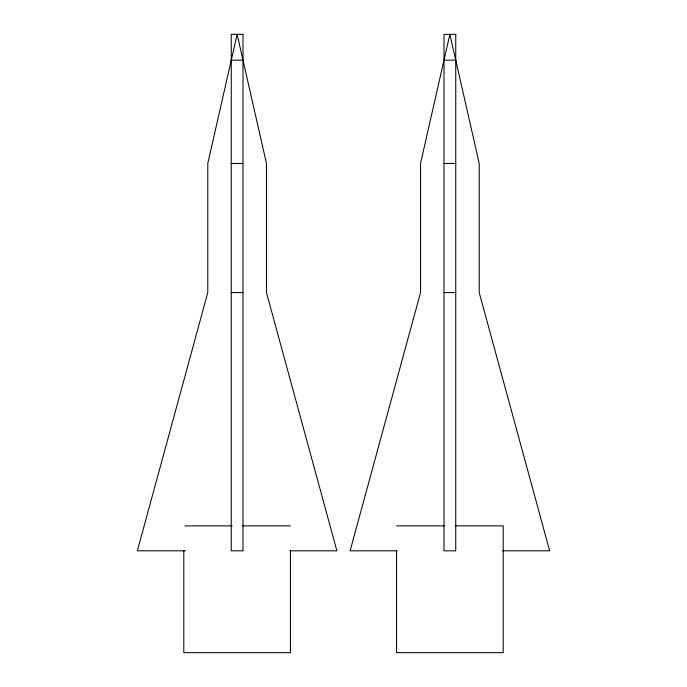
<?xml version="1.0" encoding="UTF-8"?>
<svg xmlns="http://www.w3.org/2000/svg" width="687" height="687" viewBox="0 0 687 687"><rect width="100%" height="100%" fill="white"/><g stroke="black" fill="none" stroke-linecap="round" stroke-linejoin="round"><path stroke-width="1.03" d="M231.253 60.173L242.992 60.173M444.008 60.173L455.747 60.173M231.253 163.472L242.992 163.472M444.008 163.472L455.747 163.472M231.253 292.585L242.992 292.585M444.008 292.585L455.747 292.585M184.863 525.881L232.129 525.881M242.743 525.881L290.455 525.881M396.545 525.881L444.429 525.881M455.498 525.881L503.202 525.881L503.202 652.65L396.545 652.65L396.545 550.381M185.37 550.819L137.348 550.819L207.783 292.585L207.783 163.472L237.127 34.35L266.47 163.472L266.47 292.585L336.896 550.819L289.948 550.819M397.052 550.819L350.104 550.819L420.53 292.585L420.53 163.472L449.873 34.35L479.217 163.472L479.217 292.585L549.652 550.819L502.695 550.819M290.455 550.381L290.455 652.65L183.798 652.65L183.798 550.381M242.992 34.35L231.253 34.35L231.253 550.819L242.992 550.819L242.992 34.35M455.747 34.35L444.008 34.35L444.008 550.819L455.747 550.819L455.747 34.35"/></g></svg>
